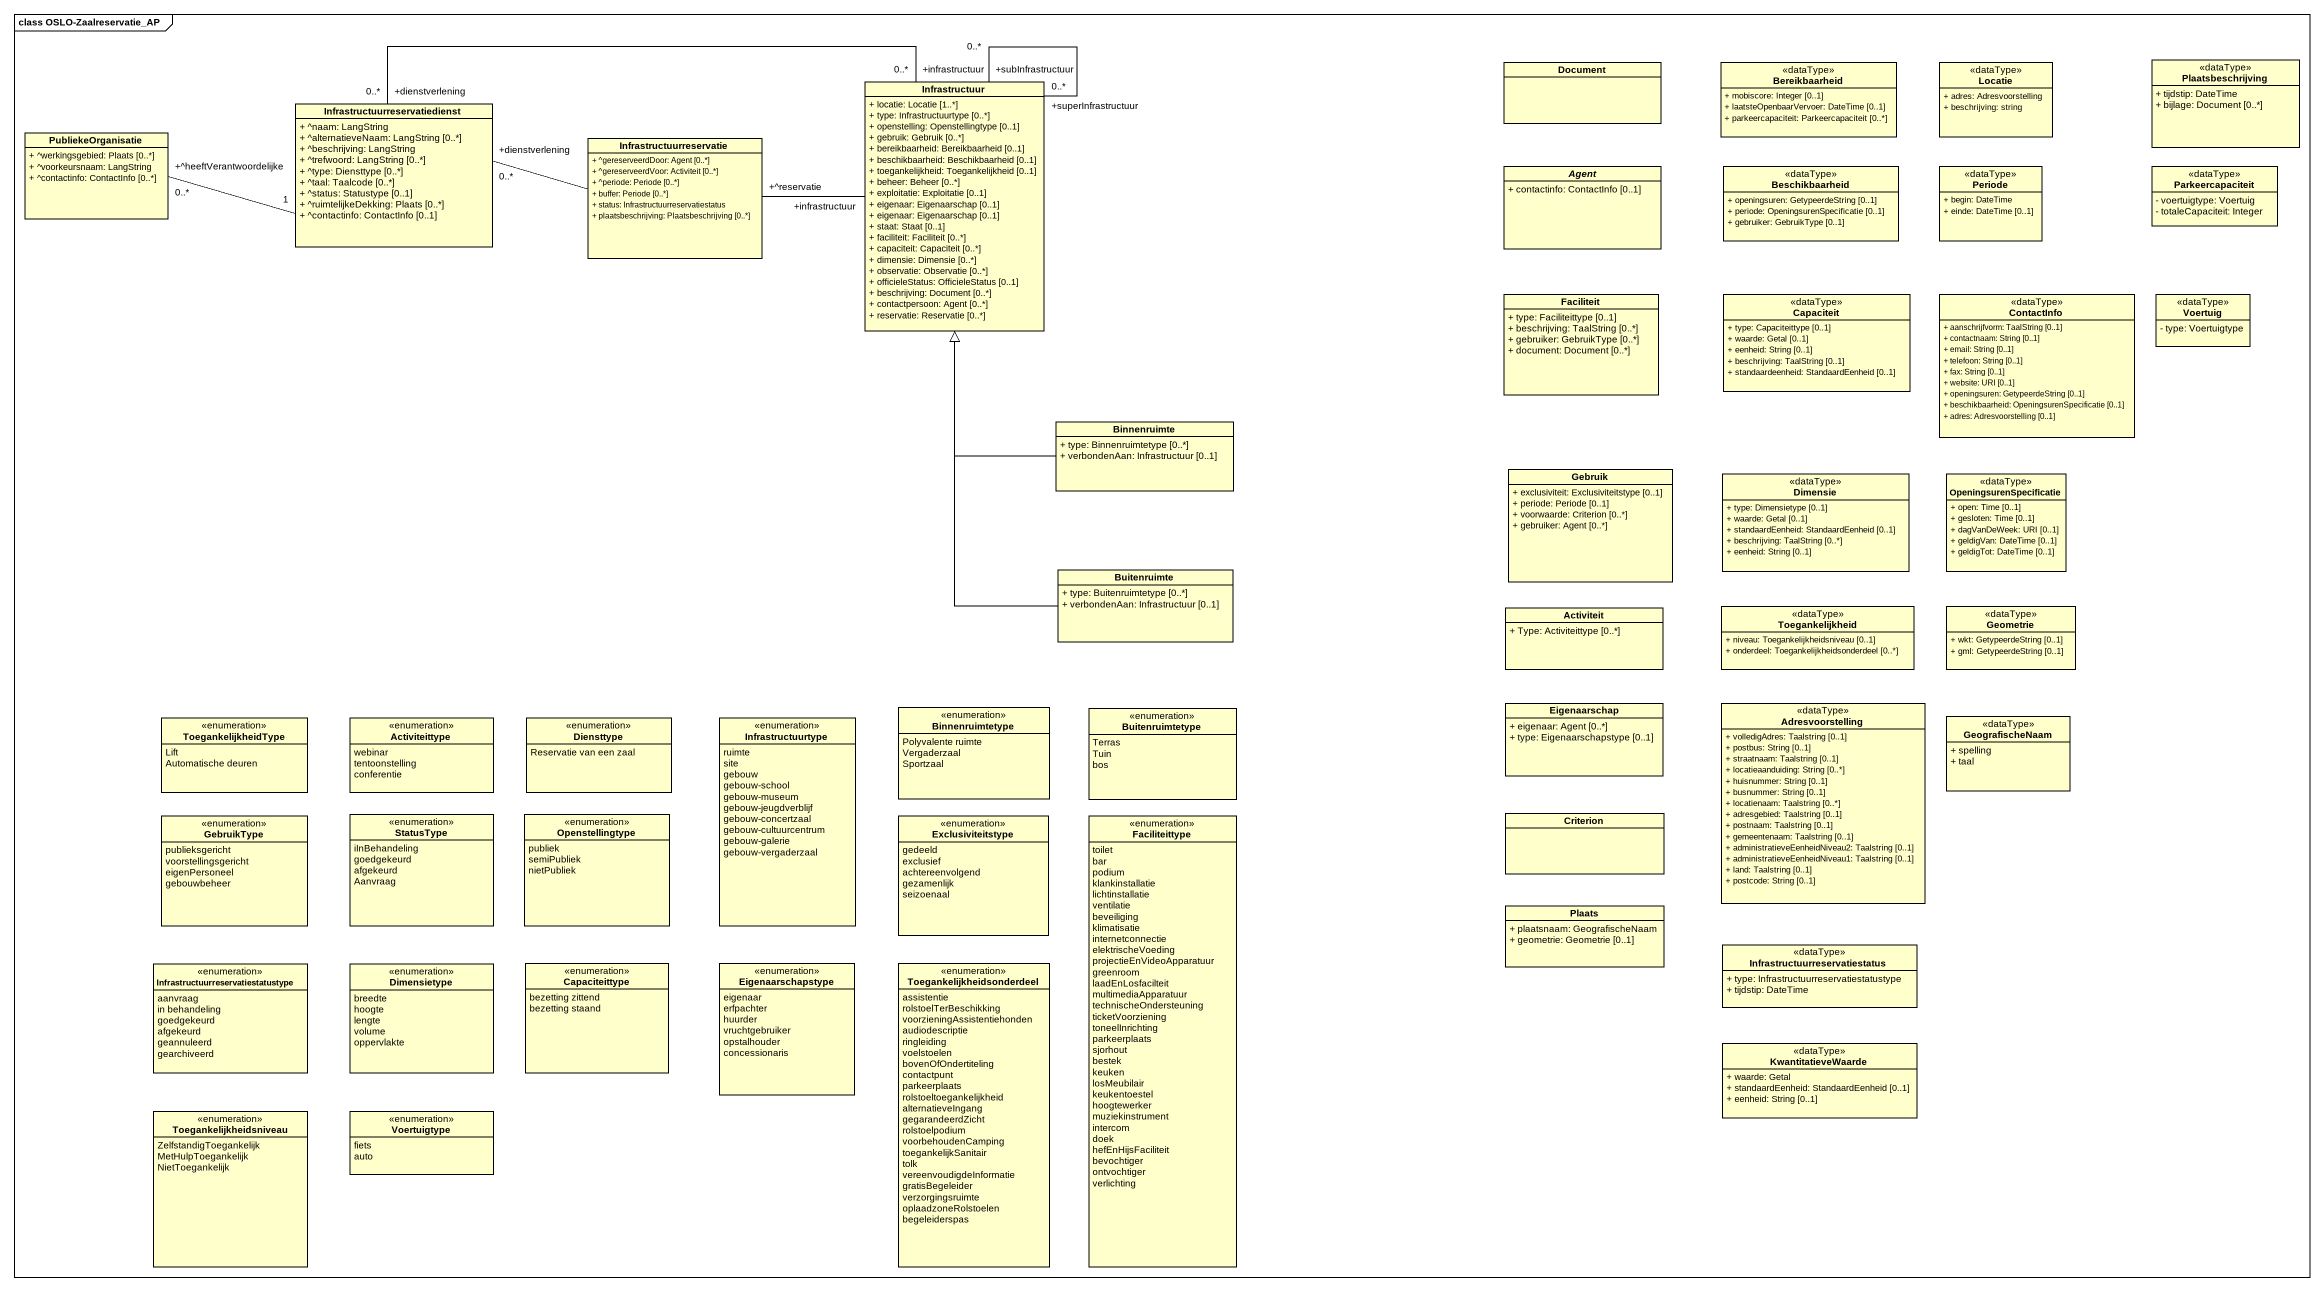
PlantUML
@startuml
mainframe class OSLO-Zaalreservatie_AP
hide circle
hide empty members
skinparam classAttributeIconSize 0
class Document
class Bereikbaarheid <<dataType>> {
  + mobiscore: Integer [0..1]
  + laatsteOpenbaarVervoer: DateTime [0..1]
  + parkeercapaciteit: Parkeercapaciteit [0..*]
}
class Locatie <<dataType>> {
  + adres: Adresvoorstelling
  + beschrijving: string
}
class Plaatsbeschrijving <<dataType>> {
  + tijdstip: DateTime
  + bijlage: Document [0..*]
}
class "Infrastructuurreservatiedienst" as Infrastructuurreservatiedien {
  + ^naam: LangString
  + ^alternatieveNaam: LangString [0..*]
  + ^beschrijving: LangString
  + ^trefwoord: LangString [0..*]
  + ^type: Diensttype [0..*]
  + ^taal: Taalcode [0..*]
  + ^status: Statustype [0..1]
  + ^ruimtelijkeDekking: Plaats [0..*]
  + ^contactinfo: ContactInfo [0..1]
}
class Infrastructuur {
  + locatie: Locatie [1..*]
  + type: Infrastructuurtype [0..*]
  + openstelling: Openstellingtype [0..1]
  + gebruik: Gebruik [0..*]
  + bereikbaarheid: Bereikbaarheid [0..1]
  + beschikbaarheid: Beschikbaarheid [0..1]
  + toegankelijkheid: Toegankelijkheid [0..1]
  + beheer: Beheer [0..*]
  + exploitatie: Exploitatie [0..1]
  + eigenaar: Eigenaarschap [0..1]
  + eigenaar: Eigenaarschap [0..1]
  + staat: Staat [0..1]
  + faciliteit: Faciliteit [0..*]
  + capaciteit: Capaciteit [0..*]
  + dimensie: Dimensie [0..*]
  + observatie: Observatie [0..*]
  + officieleStatus: OfficieleStatus [0..1]
  + beschrijving: Document [0..*]
  + contactpersoon: Agent [0..*]
  + reservatie: Reservatie [0..*]
}
class PubliekeOrganisatie {
  + ^werkingsgebied: Plaats [0..*]
  + ^voorkeursnaam: LangString
  + ^contactinfo: ContactInfo [0..*]
}
class Infrastructuurreservatie {
  + ^gereserveerdDoor: Agent [0..*]
  + ^gereserveerdVoor: Activiteit [0..*]
  + ^periode: Periode [0..*]
  + buffer: Periode [0..*]
  + status: Infrastructuurreservatiestatus
  + plaatsbeschrijving: Plaatsbeschrijving [0..*]
}
abstract class "Agent" as Agent_ {
  + contactinfo: ContactInfo [0..1]
}
class Beschikbaarheid <<dataType>> {
  + openingsuren: GetypeerdeString [0..1]
  + periode: OpeningsurenSpecificatie [0..1]
  + gebruiker: GebruikType [0..1]
}
class Periode <<dataType>> {
  + begin: DateTime
  + einde: DateTime [0..1]
}
class Parkeercapaciteit <<dataType>> {
  - voertuigtype: Voertuig
  - totaleCapaciteit: Integer
}
class Faciliteit {
  + type: Faciliteittype [0..1]
  + beschrijving: TaalString [0..*]
  + gebruiker: GebruikType [0..*]
  + document: Document [0..*]
}
class Capaciteit <<dataType>> {
  + type: Capaciteittype [0..1]
  + waarde: Getal [0..1]
  + eenheid: String [0..1]
  + beschrijving: TaalString [0..1]
  + standaardeenheid: StandaardEenheid [0..1]
}
class ContactInfo <<dataType>> {
  + aanschrijfvorm: TaalString [0..1]
  + contactnaam: String [0..1]
  + email: String [0..1]
  + telefoon: String [0..1]
  + fax: String [0..1]
  + website: URI [0..1]
  + openingsuren: GetypeerdeString [0..1]
  + beschikbaarheid: OpeningsurenSpecificatie [0..1]
  + adres: Adresvoorstelling [0..1]
}
class Voertuig <<dataType>> {
  - type: Voertuigtype
}
class Binnenruimte {
  + type: Binnenruimtetype [0..*]
  + verbondenAan: Infrastructuur [0..1]
}
class Gebruik {
  + exclusiviteit: Exclusiviteitstype [0..1]
  + periode: Periode [0..1]
  + voorwaarde: Criterion [0..*]
  + gebruiker: Agent [0..*]
}
class Dimensie <<dataType>> {
  + type: Dimensietype [0..1]
  + waarde: Getal [0..1]
  + standaardEenheid: StandaardEenheid [0..1]
  + beschrijving: TaalString [0..*]
  + eenheid: String [0..1]
}
class OpeningsurenSpecificatie <<dataType>> {
  + open: Time [0..1]
  + gesloten: Time [0..1]
  + dagVanDeWeek: URI [0..1]
  + geldigVan: DateTime [0..1]
  + geldigTot: DateTime [0..1]
}
class Buitenruimte {
  + type: Buitenruimtetype [0..*]
  + verbondenAan: Infrastructuur [0..1]
}
class Activiteit {
  + Type: Activiteittype [0..*]
}
class Toegankelijkheid <<dataType>> {
  + niveau: Toegankelijkheidsniveau [0..1]
  + onderdeel: Toegankelijkheidsonderdeel [0..*]
}
class Geometrie <<dataType>> {
  + wkt: GetypeerdeString [0..1]
  + gml: GetypeerdeString [0..1]
}
enum Binnenruimtetype {
  Polyvalente ruimte
  Vergaderzaal
  Sportzaal
}
enum Buitenruimtetype {
  Terras
  Tuin
  bos
}
class Eigenaarschap {
  + eigenaar: Agent [0..*]
  + type: Eigenaarschapstype [0..1]
}
class Adresvoorstelling <<dataType>> {
  + volledigAdres: Taalstring [0..1]
  + postbus: String [0..1]
  + straatnaam: Taalstring [0..1]
  + locatieaanduiding: String [0..*]
  + huisnummer: String [0..1]
  + busnummer: String [0..1]
  + locatienaam: Taalstring [0..*]
  + adresgebied: Taalstring [0..1]
  + postnaam: Taalstring [0..1]
  + gemeentenaam: Taalstring [0..1]
  + administratieveEenheidNiveau2: Taalstring [0..1]
  + administratieveEenheidNiveau1: Taalstring [0..1]
  + land: Taalstring [0..1]
  + postcode: String [0..1]
}
enum ToegankelijkheidType {
  Lift
  Automatische deuren
}
enum Activiteittype {
  webinar
  tentoonstelling
  conferentie
}
enum Diensttype {
  Reservatie van een zaal
}
enum Infrastructuurtype {
  ruimte
  site
  gebouw
  gebouw-school
  gebouw-museum
  gebouw-jeugdverblijf
  gebouw-concertzaal
  gebouw-cultuurcentrum
  gebouw-galerie
  gebouw-vergaderzaal
}
class GeografischeNaam <<dataType>> {
  + spelling
  + taal
}
enum GebruikType {
  publieksgericht
  voorstellingsgericht
  eigenPersoneel
  gebouwbeheer
}
enum StatusType {
  iInBehandeling
  goedgekeurd
  afgekeurd
  Aanvraag
}
enum Openstellingtype {
  publiek
  semiPubliek
  nietPubliek
}
enum Exclusiviteitstype {
  gedeeld
  exclusief
  achtereenvolgend
  gezamenlijk
  seizoenaal
}
enum Faciliteittype {
  toilet
  bar
  podium
  klankinstallatie
  lichtinstallatie
  ventilatie
  beveiliging
  klimatisatie
  internetconnectie
  elektrischeVoeding
  projectieEnVideoApparatuur
  greenroom
  laadEnLosfacilteit
  multimediaApparatuur
  technischeOndersteuning
  ticketVoorziening
  toneelInrichting
  parkeerplaats
  sjorhout
  bestek
  keuken
  losMeubilair
  keukentoestel
  hoogtewerker
  muziekinstrument
  intercom
  doek
  hefEnHijsFaciliteit
  bevochtiger
  ontvochtiger
  verlichting
}
class Criterion
class Plaats {
  + plaatsnaam: GeografischeNaam
  + geometrie: Geometrie [0..1]
}
class "Infrastructuurreservatiestatus" as Infrastructuurreservatiestat <<dataType>> {
  + type: Infrastructuurreservatiestatustype
  + tijdstip: DateTime
}
enum "Infrastructuurreservatiestatustype" as Infrastructuurreservatiestat_2 {
  aanvraag
  in behandeling
  goedgekeurd
  afgekeurd
  geannuleerd
  gearchiveerd
}
enum Dimensietype {
  breedte
  hoogte
  lengte
  volume
  oppervlakte
}
enum Capaciteittype {
  bezetting zittend
  bezetting staand
}
enum Eigenaarschapstype {
  eigenaar
  erfpachter
  huurder
  vruchtgebruiker
  opstalhouder
  concessionaris
}
enum Toegankelijkheidsonderdeel {
  assistentie
  rolstoelTerBeschikking
  voorzieningAssistentiehonden
  audiodescriptie
  ringleiding
  voelstoelen
  bovenOfOndertiteling
  contactpunt
  parkeerplaats
  rolstoeltoegankelijkheid
  alternatieveIngang
  gegarandeerdZicht
  rolstoelpodium
  voorbehoudenCamping
  toegankelijkSanitair
  tolk
  vereenvoudigdeInformatie
  gratisBegeleider
  verzorgingsruimte
  oplaadzoneRolstoelen
  begeleiderspas
}
class KwantitatieveWaarde <<dataType>> {
  + waarde: Getal
  + standaardEenheid: StandaardEenheid [0..1]
  + eenheid: String [0..1]
}
enum Toegankelijkheidsniveau {
  ZelfstandigToegankelijk
  MetHulpToegankelijk
  NietToegankelijk
}
enum Voertuigtype {
  fiets
  auto
}
Infrastructuurreservatiedien "+dienstverlening\n0..*" -right- "+infrastructuur\n0..*" Infrastructuur
Infrastructuurreservatiedien "1" -left- "+^heeftVerantwoordelijke\n0..*" PubliekeOrganisatie
Infrastructuurreservatiedien "+dienstverlening\n0..*" -right- Infrastructuurreservatie
Infrastructuur "+superInfrastructuur\n0..*" -- "+subInfrastructuur\n0..*" Infrastructuur
Infrastructuurreservatie "+^reservatie" -right- "+infrastructuur" Infrastructuur
Binnenruimte -up-|> Infrastructuur
Buitenruimte -up-|> Infrastructuur
@enduml
